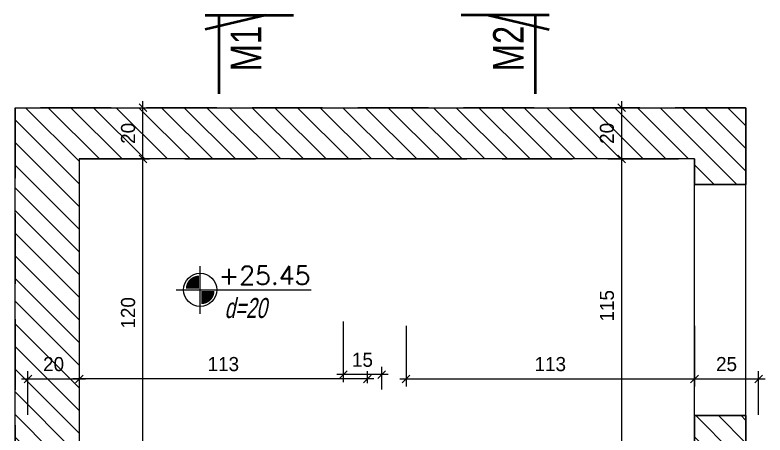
# Model space of a CAD drawing. Header units: inches. Extents: x -5298 to 11252, y 8210 to 22495.
# Drawn here: x 9599 to 9891.5, y 12065.9 to 12229.6 of the extents above; entities that cross this region are included whole.
import ezdxf
from ezdxf.enums import TextEntityAlignment as Align

# ---------------------------------------------------------------- set-up
doc = ezdxf.new("R2010")
doc.units = ezdxf.units.IN
doc.header["$LTSCALE"] = 55
doc.header["$MEASUREMENT"] = 0
doc.linetypes.add('DASHED2', pattern=[0.375, 0.25, -0.125])
doc.layers.get('Defpoints').update_dxf_attribs({"color": 40})
for name, color, linetype in [('BEAM', 3, 'Continuous'), ('D7', 2, 'Continuous'), ('dim-50-v', 2, 'Continuous'), ('ENG_beton nifsak', 4, 'Continuous'), ('ENG_beton ole', 3, 'DASHED2'), ('HATCH', 8, 'Continuous')]:
    doc.layers.add(name, color=color, linetype=linetype)
doc.layers.add('W', color=1, linetype='Continuous', lineweight=50)
doc.styles.add('AA', font='hebtxt', dxfattribs={"width": 0.8, "oblique": 8})
doc.styles.add('AD', font='oron')
doc.styles.add('HEBTXT', font='hebtxt-weld.shx')
doc.styles.add('ROMANS', font='romans')
doc.dimstyles.new('25', dxfattribs={"dimtxt": 5.5, "dimasz": 3, "dimexe": 3, "dimexo": 6, "dimgap": 3, "dimtad": 1, "dimdec": 0, "dimrnd": 0.5, "dimdsep": 46, "dimtxsty": 'HEBTXT', "dimblk1": 'OBLIQUE', "dimblk2": 'OBLIQUE', "dimsah": 1, "dimcen": 1, "dimdle": 2.5, "dimclre": 9, "dimclrt": 3, "dimadec": 0, "dimazin": 0, "dimtfac": 1, "dimtdec": 0, "dimtix": 1, "dimtmove": 2, "dimatfit": 3, "dimldrblk": 'OBLIQUE', "dimfxl": 1, "dimtolj": 1, "dimarcsym": 0})

# ---------------------------------------------------------------- blocks, each defined once
blk = doc.blocks.new('_OBLIQUE')
at = {"color": 0, "linetype": 'ByBlock'}
blk.add_line((-0.5, -0.5), (0.5, 0.5), dxfattribs=at)
blk = doc.blocks.new('*D349')
at = {"layer": 'Defpoints', "color": 0, "linetype": 'Continuous', "transparency": 16777216}
for p in [(9864.03, 12114.42, 0), (9889.03, 12087.73), (9889.03, 12067.73)]:
    blk.add_point(p, dxfattribs=at)
at = {"layer": 'dim-50-v', "color": 9, "linetype": 'Continuous', "lineweight": -2, "transparency": 16777216}
for p, q in [((9864.03, 12108.42), (9864.03, 12084.73)), ((9889.03, 12073.73), (9889.03, 12090.73))]:
    blk.add_line(p, q, dxfattribs=at)
at = {"layer": 'dim-50-v', "color": 0, "linetype": 'Continuous', "lineweight": -2, "transparency": 16777216}
blk.add_line((9861.53, 12087.73), (9891.53, 12087.73), dxfattribs=at)
at = {"layer": 'dim-50-v', "color": 0, "linetype": 'Continuous', "lineweight": -2, "transparency": 16777216, "xscale": 3, "yscale": 3, "zscale": 3, "rotation": 180}
blk.add_blockref('_OBLIQUE', (9864.03, 12087.73), dxfattribs=at)
at = {"layer": 'dim-50-v', "color": 0, "linetype": 'Continuous', "lineweight": -2, "transparency": 16777216, "xscale": 3, "yscale": 3, "zscale": 3}
blk.add_blockref('_OBLIQUE', (9889.03, 12087.73), dxfattribs=at)
at = {"layer": 'dim-50-v', "color": 3, "linetype": 'Continuous', "transparency": 16777216, "insert": (9876.53, 12093.48), "char_height": 5.5, "attachment_point": 5, "style": 'HEBTXT'}
blk.add_mtext('\\A1;25', dxfattribs=at)
blk = doc.blocks.new('*D350')
at = {"layer": 'Defpoints', "color": 0, "linetype": 'Continuous', "transparency": 16777216}
for p in [(9751.53, 12114.42, 0), (9864.03, 12114.42, 0), (9864.03, 12087.73)]:
    blk.add_point(p, dxfattribs=at)
at = {"layer": 'dim-50-v', "color": 9, "linetype": 'Continuous', "lineweight": -2, "transparency": 16777216}
for p, q in [((9751.53, 12108.42), (9751.53, 12084.73)), ((9864.03, 12108.42), (9864.03, 12084.73))]:
    blk.add_line(p, q, dxfattribs=at)
at = {"layer": 'dim-50-v', "color": 0, "linetype": 'Continuous', "lineweight": -2, "transparency": 16777216}
blk.add_line((9749.03, 12087.73), (9866.53, 12087.73), dxfattribs=at)
at = {"layer": 'dim-50-v', "color": 0, "linetype": 'Continuous', "lineweight": -2, "transparency": 16777216, "xscale": 3, "yscale": 3, "zscale": 3, "rotation": 180}
blk.add_blockref('_OBLIQUE', (9751.53, 12087.73), dxfattribs=at)
at = {"layer": 'dim-50-v', "color": 0, "linetype": 'Continuous', "lineweight": -2, "transparency": 16777216, "xscale": 3, "yscale": 3, "zscale": 3}
blk.add_blockref('_OBLIQUE', (9864.03, 12087.73), dxfattribs=at)
at = {"layer": 'dim-50-v', "color": 3, "linetype": 'Continuous', "transparency": 16777216, "insert": (9807.78, 12093.48), "char_height": 5.5, "attachment_point": 5, "style": 'HEBTXT'}
blk.add_mtext('\\A1;113', dxfattribs=at)
blk = doc.blocks.new('*D351')
at = {"layer": 'Defpoints', "color": 0, "linetype": 'Continuous', "transparency": 16777216}
for p in [(9624.03, 12114.42, 0), (9624.03, 12087.73), (9604.03, 12067.73)]:
    blk.add_point(p, dxfattribs=at)
at = {"layer": 'dim-50-v', "color": 9, "linetype": 'Continuous', "lineweight": -2, "transparency": 16777216}
for p, q in [((9624.03, 12108.42), (9624.03, 12084.73)), ((9604.03, 12073.73), (9604.03, 12090.73))]:
    blk.add_line(p, q, dxfattribs=at)
at = {"layer": 'dim-50-v', "color": 0, "linetype": 'Continuous', "lineweight": -2, "transparency": 16777216}
blk.add_line((9601.53, 12087.73), (9626.53, 12087.73), dxfattribs=at)
at = {"layer": 'dim-50-v', "color": 0, "linetype": 'Continuous', "lineweight": -2, "transparency": 16777216, "xscale": 3, "yscale": 3, "zscale": 3, "rotation": 180}
blk.add_blockref('_OBLIQUE', (9604.03, 12087.73), dxfattribs=at)
at = {"layer": 'dim-50-v', "color": 0, "linetype": 'Continuous', "lineweight": -2, "transparency": 16777216, "xscale": 3, "yscale": 3, "zscale": 3}
blk.add_blockref('_OBLIQUE', (9624.03, 12087.73), dxfattribs=at)
at = {"layer": 'dim-50-v', "color": 3, "linetype": 'Continuous', "transparency": 16777216, "insert": (9614.03, 12093.48), "char_height": 5.5, "attachment_point": 5, "style": 'HEBTXT'}
blk.add_mtext('\\A1;20', dxfattribs=at)
blk = doc.blocks.new('*D352')
at = {"layer": 'Defpoints', "color": 0, "linetype": 'Continuous', "transparency": 16777216}
for p in [(9727, 12116.09, 0), (9727, 12089.41), (9742.02, 12077.63, 0)]:
    blk.add_point(p, dxfattribs=at)
at = {"layer": 'dim-50-v', "color": 9, "linetype": 'Continuous', "lineweight": -2, "transparency": 16777216}
for p, q in [((9727, 12110.09), (9727, 12086.41)), ((9742.02, 12083.63), (9742.02, 12092.41))]:
    blk.add_line(p, q, dxfattribs=at)
at = {"layer": 'dim-50-v', "color": 0, "linetype": 'Continuous', "lineweight": -2, "transparency": 16777216}
blk.add_line((9744.52, 12089.41), (9724.5, 12089.41), dxfattribs=at)
at = {"layer": 'dim-50-v', "color": 0, "linetype": 'Continuous', "lineweight": -2, "transparency": 16777216, "xscale": 3, "yscale": 3, "zscale": 3, "rotation": 180}
blk.add_blockref('_OBLIQUE', (9727, 12089.41), dxfattribs=at)
at = {"layer": 'dim-50-v', "color": 0, "linetype": 'Continuous', "lineweight": -2, "transparency": 16777216, "xscale": 3, "yscale": 3, "zscale": 3}
blk.add_blockref('_OBLIQUE', (9742.02, 12089.41), dxfattribs=at)
at = {"layer": 'dim-50-v', "color": 3, "linetype": 'Continuous', "transparency": 16777216, "insert": (9734.51, 12095.16), "char_height": 5.5, "attachment_point": 5, "style": 'HEBTXT'}
blk.add_mtext('\\A1;15', dxfattribs=at)
blk = doc.blocks.new('*D353')
at = {"layer": 'Defpoints', "color": 0, "linetype": 'Continuous', "transparency": 16777216}
for p in [(9624.03, 12114.42, 0), (9624.03, 12087.73), (9736.46, 12080.11, 0)]:
    blk.add_point(p, dxfattribs=at)
at = {"layer": 'dim-50-v', "color": 9, "linetype": 'Continuous', "lineweight": -2, "transparency": 16777216}
for p, q in [((9624.03, 12108.42), (9624.03, 12084.73)), ((9736.46, 12086.11), (9736.46, 12090.73))]:
    blk.add_line(p, q, dxfattribs=at)
at = {"layer": 'dim-50-v', "color": 0, "linetype": 'Continuous', "lineweight": -2, "transparency": 16777216}
blk.add_line((9738.96, 12087.73), (9621.53, 12087.73), dxfattribs=at)
at = {"layer": 'dim-50-v', "color": 0, "linetype": 'Continuous', "lineweight": -2, "transparency": 16777216, "xscale": 3, "yscale": 3, "zscale": 3, "rotation": 180}
blk.add_blockref('_OBLIQUE', (9624.03, 12087.73), dxfattribs=at)
at = {"layer": 'dim-50-v', "color": 0, "linetype": 'Continuous', "lineweight": -2, "transparency": 16777216, "xscale": 3, "yscale": 3, "zscale": 3}
blk.add_blockref('_OBLIQUE', (9736.46, 12087.73), dxfattribs=at)
at = {"layer": 'dim-50-v', "color": 3, "linetype": 'Continuous', "transparency": 16777216, "insert": (9680.24, 12093.48), "char_height": 5.5, "attachment_point": 5, "style": 'HEBTXT'}
blk.add_mtext('\\A1;113', dxfattribs=at)
blk = doc.blocks.new('*D354')
at = {"layer": 'Defpoints', "color": 0, "linetype": 'Continuous', "transparency": 16777216}
for p in [(9835.64, 12173.5), (9849.55, 12173.5), (9851.15, 12058.99, 0)]:
    blk.add_point(p, dxfattribs=at)
at = {"layer": 'dim-50-v', "color": 0, "linetype": 'Continuous', "lineweight": -2, "transparency": 16777216}
blk.add_line((9835.64, 12056.49), (9835.64, 12176), dxfattribs=at)
at = {"layer": 'dim-50-v', "color": 9, "linetype": 'Continuous', "lineweight": -2, "transparency": 16777216}
for p, q in [((9843.55, 12173.5), (9832.64, 12173.5)), ((9845.15, 12058.99), (9832.64, 12058.99))]:
    blk.add_line(p, q, dxfattribs=at)
at = {"layer": 'dim-50-v', "color": 0, "linetype": 'Continuous', "lineweight": -2, "transparency": 16777216, "xscale": 3, "yscale": 3, "zscale": 3}
for p, rotation in [((9835.64, 12173.5), 90), ((9835.64, 12058.99), 270)]:
    blk.add_blockref('_OBLIQUE', p, dxfattribs=dict(at, rotation=rotation))
at = {"layer": 'dim-50-v', "color": 3, "linetype": 'Continuous', "transparency": 16777216, "insert": (9829.89, 12116.24), "char_height": 5.5, "attachment_point": 5, "rotation": 90, "style": 'HEBTXT'}
blk.add_mtext('\\A1;115', dxfattribs=at)
blk = doc.blocks.new('*D355')
at = {"layer": 'Defpoints', "color": 0, "linetype": 'Continuous', "transparency": 16777216}
for p in [(9648.85, 12173.49), (9652.71, 12173.49, 0), (9648.85, 12053.49)]:
    blk.add_point(p, dxfattribs=at)
at = {"layer": 'dim-50-v', "color": 0, "linetype": 'Continuous', "lineweight": -2, "transparency": 16777216}
blk.add_line((9648.85, 12050.99), (9648.85, 12175.99), dxfattribs=at)
at = {"layer": 'dim-50-v', "color": 9, "linetype": 'Continuous', "lineweight": -2, "transparency": 16777216}
for p, q in [((9646.71, 12173.49), (9645.85, 12173.49)), ((9654.85, 12053.49), (9651.85, 12053.49))]:
    blk.add_line(p, q, dxfattribs=at)
at = {"layer": 'dim-50-v', "color": 0, "linetype": 'Continuous', "lineweight": -2, "transparency": 16777216, "xscale": 3, "yscale": 3, "zscale": 3}
for p, rotation in [((9648.85, 12173.49), 90), ((9648.85, 12053.49), 270)]:
    blk.add_blockref('_OBLIQUE', p, dxfattribs=dict(at, rotation=rotation))
at = {"layer": 'dim-50-v', "color": 3, "linetype": 'Continuous', "transparency": 16777216, "insert": (9643.1, 12113.49), "char_height": 5.5, "attachment_point": 5, "rotation": 90, "style": 'HEBTXT'}
blk.add_mtext('\\A1;120', dxfattribs=at)
blk = doc.blocks.new('*D356')
at = {"layer": 'Defpoints', "color": 0, "linetype": 'Continuous', "transparency": 16777216}
for p in [(9648.85, 12193.49), (9648.86, 12193.49, 0), (9675.68, 12173.5, 0)]:
    blk.add_point(p, dxfattribs=at)
at = {"layer": 'dim-50-v', "color": 0, "linetype": 'Continuous', "lineweight": -2, "transparency": 16777216}
blk.add_line((9648.85, 12171), (9648.85, 12195.99), dxfattribs=at)
at = {"layer": 'dim-50-v', "color": 9, "linetype": 'Continuous', "lineweight": -2, "transparency": 16777216}
for p, q in [((9642.86, 12193.49), (9645.85, 12193.49)), ((9669.68, 12173.5), (9645.85, 12173.5))]:
    blk.add_line(p, q, dxfattribs=at)
at = {"layer": 'dim-50-v', "color": 0, "linetype": 'Continuous', "lineweight": -2, "transparency": 16777216, "xscale": 3, "yscale": 3, "zscale": 3}
for p, rotation in [((9648.85, 12193.49), 90), ((9648.85, 12173.5), 270)]:
    blk.add_blockref('_OBLIQUE', p, dxfattribs=dict(at, rotation=rotation))
at = {"layer": 'dim-50-v', "color": 3, "linetype": 'Continuous', "transparency": 16777216, "insert": (9643.1, 12183.49), "char_height": 5.5, "attachment_point": 5, "rotation": 90, "style": 'HEBTXT'}
blk.add_mtext('\\A1;20', dxfattribs=at)
blk = doc.blocks.new('*D359')
at = {"layer": 'Defpoints', "color": 0, "linetype": 'Continuous', "transparency": 16777216}
for p in [(9835.64, 12193.49), (9840.99, 12193.49, 0), (9862.47, 12173.5, 0)]:
    blk.add_point(p, dxfattribs=at)
at = {"layer": 'dim-50-v', "color": 0, "linetype": 'Continuous', "lineweight": -2, "transparency": 16777216}
blk.add_line((9835.64, 12171), (9835.64, 12195.99), dxfattribs=at)
at = {"layer": 'dim-50-v', "color": 9, "linetype": 'Continuous', "lineweight": -2, "transparency": 16777216}
for p, q in [((9834.99, 12193.49), (9832.64, 12193.49)), ((9856.47, 12173.5), (9832.64, 12173.5))]:
    blk.add_line(p, q, dxfattribs=at)
at = {"layer": 'dim-50-v', "color": 0, "linetype": 'Continuous', "lineweight": -2, "transparency": 16777216, "xscale": 3, "yscale": 3, "zscale": 3}
for p, rotation in [((9835.64, 12193.49), 90), ((9835.64, 12173.5), 270)]:
    blk.add_blockref('_OBLIQUE', p, dxfattribs=dict(at, rotation=rotation))
at = {"layer": 'dim-50-v', "color": 3, "linetype": 'Continuous', "transparency": 16777216, "insert": (9829.89, 12183.49), "char_height": 5.5, "attachment_point": 5, "rotation": 90, "style": 'HEBTXT'}
blk.add_mtext('\\A1;20', dxfattribs=at)
blk = doc.blocks.new('PL')
at = {"linetype": 'ByBlock'}
for p, q in [((0, -0.2583), (0, 0.2583)), ((-0.2583, 0), (1.2044, 0))]:
    blk.add_line(p, q, dxfattribs=at)
at = {"color": 4, "const_width": 0.1404}
for points in [[(-0.014, 0.084, 0.414214), (-0.084, 0.014, 1)], [(0.014, -0.084, 0.414214), (0.084, -0.014, 1)]]:
    blk.add_lwpolyline(points, format="xyb", dxfattribs=at)
at = {"linetype": 'ByBlock'}
blk.add_circle((0, 0), 0.1793, dxfattribs=at)
at = {"style": 'ROMANS'}
blk.add_attdef('LEVEL', text='', height=0.2, dxfattribs=at).set_placement((0.6976, 0.1567), align=Align.MIDDLE)

msp = doc.modelspace()

# ---------------------------------------------------------------- hatches: boundary and pattern name
at = {"layer": 'HATCH', "linetype": 'Continuous', "transparency": 33554687}
h = msp.add_hatch(dxfattribs=at)
h.set_pattern_fill('ANSI31', color=256, scale=50, angle=450)
h.paths.add_polyline_path([(9883.98, 12073.49), (9863.98, 12073.49), (9863.98, 11683.49), (9623.98, 11683.49), (9623.98, 12173.49), (9863.98, 12173.49), (9863.98, 12163.49), (9883.98, 12163.49), (9883.98, 12193.49), (9598.98, 12193.49), (9598.98, 11663.49), (9883.98, 11663.49)])

# ---------------------------------------------------------------- linework, layer by layer
at = {"layer": 'BEAM', "color": 2, "linetype": 'Continuous', "elevation": 0}
msp.add_lwpolyline([(9883.98, 12073.49), (9863.98, 12073.49), (9863.98, 12163.49), (9883.98, 12163.49)], close=True, dxfattribs=at)
at = {"layer": 'ENG_beton nifsak', "ltscale": 5}
msp.add_line((9883.98, 12193.49, 0), (9883.98, 12163.49, 0), dxfattribs=at)
at = {"layer": 'ENG_beton nifsak', "ltscale": 5, "elevation": 0}
msp.add_lwpolyline([(9884.03, 12163.49), (9864.03, 12163.49), (9864.03, 12173.49), (9624.03, 12173.49), (9624.03, 11683.49), (9864.03, 11683.49), (9864.03, 12073.49), (9884.03, 12073.49), (9884.03, 11663.49), (9599.03, 11663.49), (9599.03, 12193.49), (9884.03, 12193.49)], close=True, dxfattribs=at)
for points in [[(9863.98, 12163.49), (9883.98, 12163.49)], [(9883.98, 12073.49), (9863.98, 12073.49)]]:
    msp.add_lwpolyline(points, dxfattribs=at)
at = {"layer": 'ENG_beton ole', "ltscale": 2}
for p, q in [((9883.98, 12193.49, 0), (9598.98, 12193.49, 0)), ((9598.98, 12193.49, 0), (9598.98, 11663.49, 0)), ((9623.98, 12173.49, 0), (9863.98, 12173.49, 0)), ((9623.98, 12173.49, 0), (9623.98, 11683.49, 0)), ((9863.98, 12173.49, 0), (9863.98, 12163.49, 0)), ((9863.98, 12073.49, 0), (9863.98, 11683.49, 0)), ((9883.98, 12073.49, 0), (9883.98, 11663.49, 0))]:
    msp.add_line(p, q, dxfattribs=at)
at = {"layer": 'W'}
for p, q in [((9696.86, 12229.62, 0), (9673.18, 12224.03, 0)), ((9673.18, 12229.62, 0), (9696.86, 12229.62, 0)), ((9783.7, 12229.62, 0), (9807.37, 12224.03, 0)), ((9807.37, 12229.62, 0), (9783.7, 12229.62, 0))]:
    msp.add_line(p, q, dxfattribs=at)
at = {"layer": 'W', "elevation": 0}
for points in [[(9678.6, 12198.95), (9678.6, 12229.62), (9707.56, 12229.62)], [(9801.96, 12198.95), (9801.96, 12229.62), (9772.99, 12229.62)]]:
    msp.add_lwpolyline(points, dxfattribs=at)

# ---------------------------------------------------------------- block references
at = {"layer": 'D7', "xscale": 36, "yscale": 36, "zscale": 36}
msp.add_blockref('PL', (9671.2, 12122.45, 0), dxfattribs=at).add_auto_attribs({'LEVEL': '+25.45'})

# ---------------------------------------------------------------- texts
at = {"layer": 'D7', "style": 'AA', "oblique": 12, "width": 0.7}
msp.add_text('d=20', height=7.8, dxfattribs=at).set_placement((9680.74, 12111.48, 0))
at = {"layer": 'W', "style": 'AD', "width": 0.8}
for s, p in [('M1', (9695.07, 12207.64, 0)), ('M2', (9797.43, 12207.64, 0))]:
    msp.add_text(s, height=11.953, rotation=90, dxfattribs=at).set_placement(p)

# ---------------------------------------------------------------- dimensions: what is measured, and where the dimension line sits
at = {"layer": 'dim-50-v', "linetype": 'Continuous'}
for base, p1, p2, angle, picture, middle in [((9648.85, 12193.49, 0), (9675.68, 12173.5, 0), (9648.86, 12193.49, 0), 90, '*D356', (9643.1, 12183.49, 0)), ((9835.64, 12193.49, 0), (9862.47, 12173.5, 0), (9840.99, 12193.49, 0), 90, '*D359', (9829.89, 12183.49, 0)), ((9648.85, 12173.49, 0), (9648.85, 12053.49, 0), (9652.71, 12173.49, 0), 90, '*D355', (9643.1, 12113.49, 0)), ((9835.64, 12173.5, 0), (9851.15, 12058.99, 0), (9849.55, 12173.5, 0), 90, '*D354', (9829.89, 12116.24, 0)), ((9624.03, 12087.73, 0), (9604.03, 12067.73, 0), (9624.03, 12114.42, 0), 180, '*D351', (9614.03, 12093.48, 0)), ((9624.03, 12087.73, 0), (9736.46, 12080.11, 0), (9624.03, 12114.42, 0), 180, '*D353', (9680.24, 12093.48, 0)), ((9864.0320951, 12087.7346292, -0.0000001), (9751.5320955, 12114.4152109, 0.0000007), (9864.0320951, 12114.4152109, 0.0000004), 180, '*D350', (9807.7820953, 12093.4846292, -0.0000001)), ((9889.03, 12087.73, 0), (9864.03, 12114.42, 0), (9889.03, 12067.73, 0), 180, '*D349', (9876.53, 12093.48, 0))]:
    dim = msp.add_linear_dim(base=base, p1=p1, p2=p2, angle=angle, dimstyle='25', dxfattribs=at)
    dim.commit()
    dim.dimension.update_dxf_attribs({"geometry": picture, "text_midpoint": middle})
dim = msp.add_linear_dim(base=(9727, 12089.41, 0), p1=(9742.02, 12077.63, 0), p2=(9727, 12116.09, 0), angle=180, dimstyle='25', dxfattribs=at)
dim.commit()
dim.dimension.update_dxf_attribs({"geometry": '*D352', "text_midpoint": (9734.51, 12095.16, 0), "dimtype": 160})

doc.saveas('drawing.dxf')
